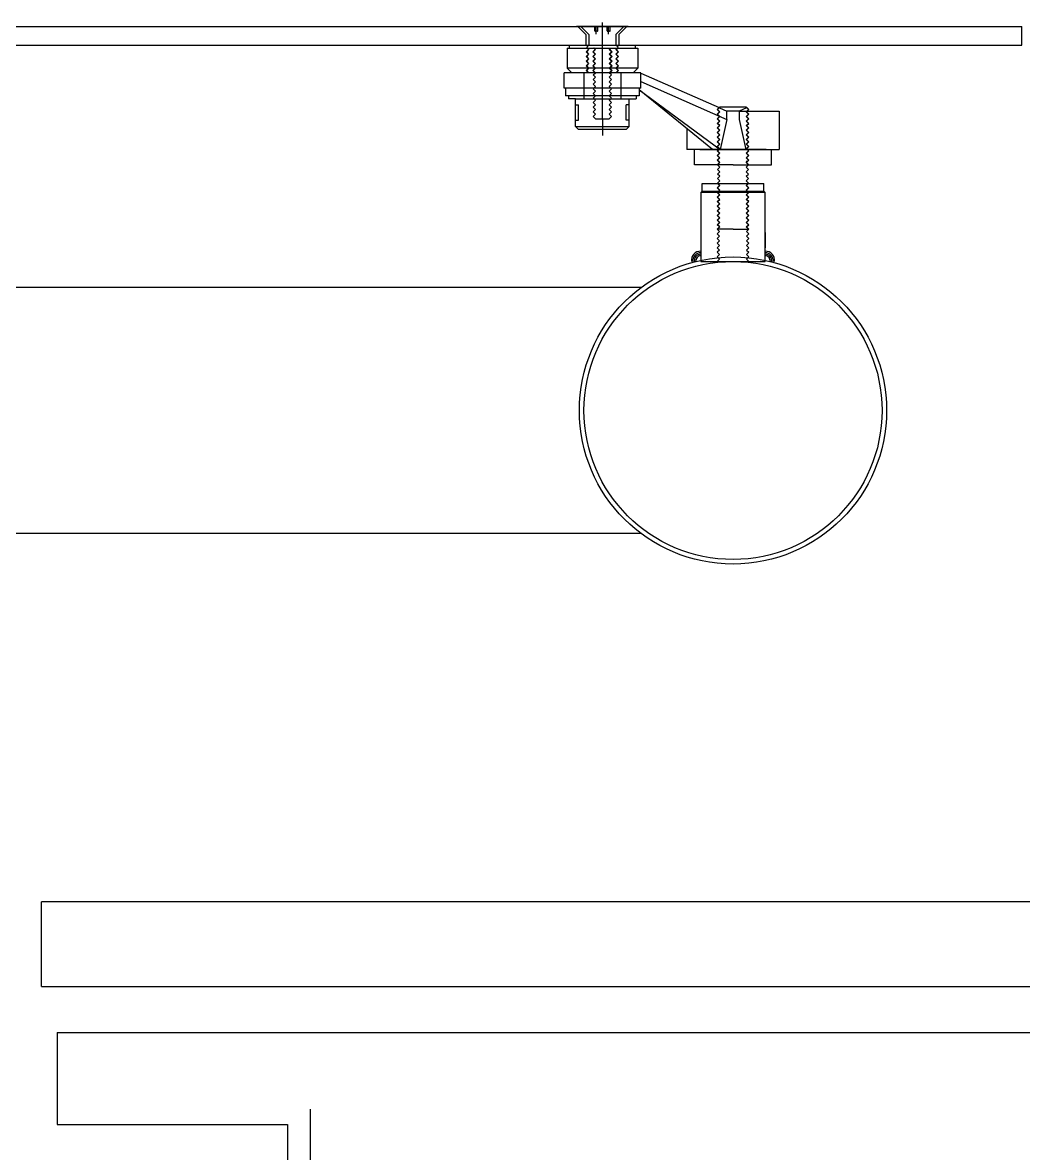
# Model space of a CAD drawing. Header units: millimetres. Extents: x -7718 to 421089, y 87466 to 341395.
# Drawn here: x 308440 to 309092, y 215415 to 216151 of the extents above; entities that cross this region are included whole.
import ezdxf

# ---------------------------------------------------------------- set-up
doc = ezdxf.new("R2010")
doc.units = ezdxf.units.MM
doc.header["$LTSCALE"] = 200
doc.header["$MEASUREMENT"] = 0
doc.linetypes.add('CENTER1', pattern=[8, 6, -1, 0, -1])
doc.linetypes.add('DASH_2', pattern=[34, 30, -1.5, 1, -1.5])
doc.layers.add('e-plan', color=9, linetype='CONTINUOUS')

msp = doc.modelspace()

# ---------------------------------------------------------------- linework, layer by layer
at = {"layer": 'e-plan', "linetype": 'CENTER1'}
for p, q in [((308817.57, 216088.59), (308817.57, 216151.19)), ((308803.57, 216148.59), (308808.82, 216143.34)), ((308812.57, 216145.89), (308812.57, 216148.59)), ((308813.57, 216143.59), (308813.57, 216148.59)), ((308814.57, 216145.89), (308814.57, 216148.59)), ((308820.57, 216145.89), (308820.57, 216148.59)), ((308821.57, 216143.59), (308821.57, 216148.59)), ((308822.57, 216145.89), (308822.57, 216148.59)), ((308831.57, 216148.59), (308826.32, 216143.34)), ((308807.32, 216135.09), (308808.82, 216136.59)), ((308827.82, 216135.09), (308826.32, 216136.59)), ((308807.04, 216132.09), (308808.54, 216133.59)), ((308808.54, 216130.59), (308807.04, 216132.09)), ((308807.04, 216129.09), (308808.54, 216130.59)), ((308808.54, 216127.59), (308807.04, 216129.09)), ((308808.82, 216133.59), (308807.32, 216135.09)), ((308807.32, 216132.09), (308808.82, 216133.59)), ((308808.82, 216130.59), (308807.32, 216132.09)), ((308807.32, 216129.09), (308808.82, 216130.59)), ((308808.82, 216127.59), (308807.32, 216129.09)), ((308808.54, 216133.59), (308807.54, 216134.59)), ((308811.29, 216132.09), (308812.79, 216133.59)), ((308812.79, 216130.59), (308811.29, 216132.09)), ((308811.29, 216129.09), (308812.79, 216130.59)), ((308812.79, 216127.59), (308811.29, 216129.09)), ((308811.57, 216132.09), (308813.07, 216133.59)), ((308811.57, 216132.09), (308813.07, 216133.59)), ((308813.07, 216130.59), (308811.57, 216132.09)), ((308813.07, 216130.59), (308811.57, 216132.09)), ((308811.57, 216129.09), (308813.07, 216130.59)), ((308811.57, 216129.09), (308813.07, 216130.59)), ((308813.07, 216127.59), (308811.57, 216129.09)), ((308813.07, 216127.59), (308811.57, 216129.09)), ((308812.79, 216133.59), (308811.79, 216134.59)), ((308813.07, 216133.59), (308812.07, 216134.59)), ((308813.07, 216133.59), (308812.07, 216134.59)), ((308822.07, 216133.59), (308823.07, 216134.59)), ((308822.07, 216133.59), (308823.07, 216134.59)), ((308822.07, 216133.59), (308823.07, 216134.59)), ((308823.57, 216132.09), (308822.07, 216133.59)), ((308823.57, 216132.09), (308822.07, 216133.59)), ((308823.57, 216132.09), (308822.07, 216133.59)), ((308822.07, 216130.59), (308823.57, 216132.09)), ((308822.07, 216130.59), (308823.57, 216132.09)), ((308822.07, 216130.59), (308823.57, 216132.09)), ((308823.57, 216129.09), (308822.07, 216130.59)), ((308823.57, 216129.09), (308822.07, 216130.59)), ((308823.57, 216129.09), (308822.07, 216130.59)), ((308822.07, 216127.59), (308823.57, 216129.09)), ((308822.07, 216127.59), (308823.57, 216129.09)), ((308822.07, 216127.59), (308823.57, 216129.09)), ((308822.36, 216133.59), (308823.36, 216134.59)), ((308823.86, 216132.09), (308822.36, 216133.59)), ((308822.36, 216130.59), (308823.86, 216132.09)), ((308823.86, 216129.09), (308822.36, 216130.59)), ((308822.36, 216127.59), (308823.86, 216129.09)), ((308826.32, 216133.59), (308827.82, 216135.09)), ((308826.32, 216133.59), (308827.82, 216135.09)), ((308827.82, 216132.09), (308826.32, 216133.59)), ((308827.82, 216132.09), (308826.32, 216133.59)), ((308826.32, 216130.59), (308827.82, 216132.09)), ((308826.32, 216130.59), (308827.82, 216132.09)), ((308827.82, 216129.09), (308826.32, 216130.59)), ((308827.82, 216129.09), (308826.32, 216130.59)), ((308826.32, 216127.59), (308827.82, 216129.09)), ((308826.32, 216127.59), (308827.82, 216129.09)), ((308826.61, 216133.59), (308827.61, 216134.59)), ((308828.11, 216132.09), (308826.61, 216133.59)), ((308826.61, 216130.59), (308828.11, 216132.09)), ((308828.11, 216129.09), (308826.61, 216130.59)), ((308826.61, 216127.59), (308828.11, 216129.09)), ((308794.57, 216121.59), (308797.57, 216118.59)), ((308807.04, 216126.09), (308808.54, 216127.59)), ((308808.54, 216124.59), (308807.04, 216126.09)), ((308807.04, 216123.09), (308808.54, 216124.59)), ((308808.54, 216121.59), (308807.04, 216123.09)), ((308807.04, 216120.09), (308808.54, 216121.59)), ((308807.32, 216126.09), (308808.82, 216127.59)), ((308808.82, 216124.59), (308807.32, 216126.09)), ((308807.32, 216123.09), (308808.82, 216124.59)), ((308808.82, 216121.59), (308807.32, 216123.09)), ((308807.32, 216120.09), (308808.82, 216121.59)), ((308811.29, 216126.09), (308812.79, 216127.59)), ((308812.79, 216124.59), (308811.29, 216126.09)), ((308811.29, 216123.09), (308812.79, 216124.59)), ((308812.79, 216121.59), (308811.29, 216123.09)), ((308811.29, 216120.09), (308812.79, 216121.59)), ((308811.57, 216126.09), (308813.07, 216127.59)), ((308811.57, 216126.09), (308813.07, 216127.59)), ((308813.07, 216124.59), (308811.57, 216126.09)), ((308813.07, 216124.59), (308811.57, 216126.09)), ((308811.57, 216123.09), (308813.07, 216124.59)), ((308811.57, 216123.09), (308813.07, 216124.59)), ((308813.07, 216121.59), (308811.57, 216123.09)), ((308813.07, 216121.59), (308811.57, 216123.09)), ((308811.57, 216120.09), (308813.07, 216121.59)), ((308811.57, 216120.09), (308813.07, 216121.59)), ((308823.57, 216126.09), (308822.07, 216127.59)), ((308823.57, 216126.09), (308822.07, 216127.59)), ((308823.57, 216126.09), (308822.07, 216127.59)), ((308822.07, 216124.59), (308823.57, 216126.09)), ((308822.07, 216124.59), (308823.57, 216126.09)), ((308822.07, 216124.59), (308823.57, 216126.09)), ((308823.57, 216123.09), (308822.07, 216124.59)), ((308823.57, 216123.09), (308822.07, 216124.59)), ((308823.57, 216123.09), (308822.07, 216124.59)), ((308822.07, 216121.59), (308823.57, 216123.09)), ((308822.07, 216121.59), (308823.57, 216123.09)), ((308822.07, 216121.59), (308823.57, 216123.09)), ((308823.57, 216120.09), (308822.07, 216121.59)), ((308823.57, 216120.09), (308822.07, 216121.59)), ((308823.57, 216120.09), (308822.07, 216121.59)), ((308823.86, 216126.09), (308822.36, 216127.59)), ((308822.36, 216124.59), (308823.86, 216126.09)), ((308823.86, 216123.09), (308822.36, 216124.59)), ((308822.36, 216121.59), (308823.86, 216123.09)), ((308823.86, 216120.09), (308822.36, 216121.59)), ((308827.82, 216126.09), (308826.32, 216127.59)), ((308827.82, 216126.09), (308826.32, 216127.59)), ((308826.32, 216124.59), (308827.82, 216126.09)), ((308826.32, 216124.59), (308827.82, 216126.09)), ((308827.82, 216123.09), (308826.32, 216124.59)), ((308827.82, 216123.09), (308826.32, 216124.59)), ((308826.32, 216121.59), (308827.82, 216123.09)), ((308826.32, 216121.59), (308827.82, 216123.09)), ((308827.82, 216120.09), (308826.32, 216121.59)), ((308827.82, 216120.09), (308826.32, 216121.59)), ((308828.11, 216126.09), (308826.61, 216127.59)), ((308826.61, 216124.59), (308828.11, 216126.09)), ((308828.11, 216123.09), (308826.61, 216124.59)), ((308826.61, 216121.59), (308828.11, 216123.09)), ((308828.11, 216120.09), (308826.61, 216121.59)), ((308840.57, 216121.59), (308837.57, 216118.59)), ((308808.54, 216118.59), (308807.04, 216120.09)), ((308808.82, 216118.59), (308807.32, 216120.09)), ((308812.79, 216118.59), (308811.29, 216120.09)), ((308813.07, 216118.59), (308811.57, 216120.09)), ((308813.07, 216118.59), (308811.57, 216120.09)), ((308811.57, 216117.09), (308813.07, 216118.59)), ((308813.07, 216115.59), (308811.57, 216117.09)), ((308811.57, 216114.09), (308813.07, 216115.59)), ((308813.07, 216112.59), (308811.57, 216114.09)), ((308822.07, 216118.59), (308823.57, 216120.09)), ((308822.07, 216118.59), (308823.57, 216120.09)), ((308822.07, 216118.59), (308823.57, 216120.09)), ((308823.57, 216117.09), (308822.07, 216118.59)), ((308822.07, 216115.59), (308823.57, 216117.09)), ((308823.57, 216114.09), (308822.07, 216115.59)), ((308822.07, 216112.59), (308823.57, 216114.09)), ((308822.36, 216118.59), (308823.86, 216120.09)), ((308826.32, 216118.59), (308827.82, 216120.09)), ((308826.32, 216118.59), (308827.82, 216120.09)), ((308826.61, 216118.59), (308828.11, 216120.09)), ((308811.57, 216111.09), (308813.07, 216112.59)), ((308813.07, 216109.59), (308811.57, 216111.09)), ((308811.57, 216108.09), (308813.07, 216109.59)), ((308813.07, 216106.59), (308811.57, 216108.09)), ((308811.57, 216105.09), (308813.07, 216106.59)), ((308823.57, 216111.09), (308822.07, 216112.59)), ((308822.07, 216109.59), (308823.57, 216111.09)), ((308823.57, 216108.09), (308822.07, 216109.59)), ((308822.07, 216106.59), (308823.57, 216108.09)), ((308823.57, 216105.09), (308822.07, 216106.59)), ((308800.07, 216101.59), (308795.57, 216101.59)), ((308800.07, 216101.59), (308837.72, 216101.59)), ((308813.07, 216103.59), (308811.57, 216105.09)), ((308811.57, 216102.09), (308813.07, 216103.59)), ((308813.07, 216100.59), (308811.57, 216102.09)), ((308811.57, 216099.09), (308813.07, 216100.59)), ((308813.07, 216097.59), (308811.57, 216099.09)), ((308822.07, 216103.59), (308823.57, 216105.09)), ((308823.57, 216102.09), (308822.07, 216103.59)), ((308822.07, 216100.59), (308823.57, 216102.09)), ((308823.57, 216099.09), (308822.07, 216100.59)), ((308822.07, 216097.59), (308823.57, 216099.09)), ((308837.72, 216101.59), (308839.57, 216101.59)), ((308800.07, 216097.59), (308802.07, 216097.59)), ((308811.57, 216096.09), (308813.07, 216097.59)), ((308813.07, 216094.59), (308811.57, 216096.09)), ((308811.57, 216093.09), (308813.07, 216094.59)), ((308813.07, 216091.59), (308811.57, 216093.09)), ((308811.57, 216090.09), (308813.07, 216091.59)), ((308823.57, 216096.09), (308822.07, 216097.59)), ((308822.07, 216094.59), (308823.57, 216096.09)), ((308823.57, 216093.09), (308822.07, 216094.59)), ((308822.07, 216091.59), (308823.57, 216093.09)), ((308823.57, 216090.09), (308822.07, 216091.59)), ((308835.07, 216097.59), (308833.07, 216097.59)), ((308892.29, 216094.59), (308893.55, 216095.84)), ((308893.79, 216093.09), (308892.29, 216094.59)), ((308892.29, 216091.59), (308893.79, 216093.09)), ((308893.79, 216090.09), (308892.29, 216091.59)), ((308892.57, 216094.59), (308894.07, 216096.09)), ((308892.57, 216094.59), (308894.07, 216096.09)), ((308894.07, 216093.09), (308892.57, 216094.59)), ((308894.07, 216093.09), (308892.57, 216094.59)), ((308892.57, 216091.59), (308894.07, 216093.09)), ((308892.57, 216091.59), (308894.07, 216093.09)), ((308894.07, 216090.09), (308892.57, 216091.59)), ((308894.07, 216090.09), (308892.57, 216091.59)), ((308894.07, 216096.09), (308893.89, 216096.27)), ((308894.07, 216096.09), (308893.89, 216096.27)), ((308911.07, 216096.09), (308911.26, 216096.27)), ((308911.07, 216096.09), (308911.26, 216096.27)), ((308912.57, 216094.59), (308911.07, 216096.09)), ((308912.57, 216094.59), (308911.07, 216096.09)), ((308911.07, 216093.09), (308912.57, 216094.59)), ((308911.07, 216093.09), (308912.57, 216094.59)), ((308912.57, 216091.59), (308911.07, 216093.09)), ((308912.57, 216091.59), (308911.07, 216093.09)), ((308911.07, 216090.09), (308912.57, 216091.59)), ((308911.07, 216090.09), (308912.57, 216091.59)), ((308911.36, 216093.09), (308912.86, 216094.59)), ((308912.86, 216091.59), (308911.36, 216093.09)), ((308911.36, 216090.09), (308912.86, 216091.59)), ((308912.86, 216094.59), (308911.6, 216095.84)), ((308800.07, 216087.59), (308802.07, 216087.59)), ((308813.07, 216088.59), (308811.57, 216090.09)), ((308813.07, 216088.59), (308822.07, 216088.59)), ((308817.57, 216088.59), (308817.57, 216077.57)), ((308822.07, 216088.59), (308823.57, 216090.09)), ((308835.07, 216087.59), (308833.07, 216087.59)), ((308892.29, 216088.59), (308893.79, 216090.09)), ((308893.79, 216087.09), (308892.29, 216088.59)), ((308892.29, 216085.59), (308893.79, 216087.09)), ((308893.79, 216084.09), (308892.29, 216085.59)), ((308892.57, 216088.59), (308894.07, 216090.09)), ((308892.57, 216088.59), (308894.07, 216090.09)), ((308894.07, 216087.09), (308892.57, 216088.59)), ((308894.07, 216087.09), (308892.57, 216088.59)), ((308892.57, 216085.59), (308894.07, 216087.09)), ((308892.57, 216085.59), (308894.07, 216087.09)), ((308894.07, 216084.09), (308892.57, 216085.59)), ((308894.07, 216084.09), (308892.57, 216085.59)), ((308912.57, 216088.59), (308911.07, 216090.09)), ((308912.57, 216088.59), (308911.07, 216090.09)), ((308911.07, 216087.09), (308912.57, 216088.59)), ((308911.07, 216087.09), (308912.57, 216088.59)), ((308912.57, 216085.59), (308911.07, 216087.09)), ((308912.57, 216085.59), (308911.07, 216087.09)), ((308911.07, 216084.09), (308912.57, 216085.59)), ((308911.07, 216084.09), (308912.57, 216085.59)), ((308912.86, 216088.59), (308911.36, 216090.09)), ((308911.36, 216087.09), (308912.86, 216088.59)), ((308912.86, 216085.59), (308911.36, 216087.09)), ((308911.36, 216084.09), (308912.86, 216085.59)), ((308800.07, 216083.59), (308835.07, 216083.59)), ((308892.29, 216082.59), (308893.79, 216084.09)), ((308893.79, 216081.09), (308892.29, 216082.59)), ((308892.29, 216079.59), (308893.79, 216081.09)), ((308893.79, 216078.09), (308892.29, 216079.59)), ((308892.29, 216076.59), (308893.79, 216078.09)), ((308892.57, 216082.59), (308894.07, 216084.09)), ((308894.07, 216081.09), (308892.57, 216082.59)), ((308892.57, 216079.59), (308894.07, 216081.09)), ((308894.07, 216078.09), (308892.57, 216079.59)), ((308892.57, 216076.59), (308894.07, 216078.09)), ((308912.57, 216082.59), (308911.07, 216084.09)), ((308911.07, 216081.09), (308912.57, 216082.59)), ((308912.57, 216079.59), (308911.07, 216081.09)), ((308911.07, 216078.09), (308912.57, 216079.59)), ((308912.57, 216076.59), (308911.07, 216078.09)), ((308912.86, 216082.59), (308911.36, 216084.09)), ((308911.36, 216081.09), (308912.86, 216082.59)), ((308912.86, 216079.59), (308911.36, 216081.09)), ((308911.36, 216078.09), (308912.86, 216079.59)), ((308912.86, 216076.59), (308911.36, 216078.09)), ((308893.79, 216075.09), (308892.29, 216076.59)), ((308892.29, 216073.59), (308893.79, 216075.09)), ((308893.79, 216072.09), (308892.29, 216073.59)), ((308892.29, 216070.59), (308893.79, 216072.09)), ((308893.79, 216069.09), (308892.29, 216070.59)), ((308894.07, 216075.09), (308892.57, 216076.59)), ((308892.57, 216073.59), (308894.07, 216075.09)), ((308894.07, 216072.09), (308892.57, 216073.59)), ((308892.57, 216070.59), (308894.07, 216072.09)), ((308894.07, 216069.09), (308892.57, 216070.59)), ((308893.79, 216072.09), (308892.79, 216073.09)), ((308911.07, 216075.09), (308912.57, 216076.59)), ((308912.57, 216073.59), (308911.07, 216075.09)), ((308911.07, 216072.09), (308912.57, 216073.59)), ((308912.57, 216070.59), (308911.07, 216072.09)), ((308911.07, 216069.09), (308912.57, 216070.59)), ((308911.36, 216075.09), (308912.86, 216076.59)), ((308912.86, 216073.59), (308911.36, 216075.09)), ((308911.36, 216072.09), (308912.86, 216073.59)), ((308911.36, 216072.09), (308912.36, 216073.09)), ((308912.86, 216070.59), (308911.36, 216072.09)), ((308911.36, 216069.09), (308912.86, 216070.59)), ((308892.29, 216067.59), (308893.79, 216069.09)), ((308893.79, 216066.09), (308892.29, 216067.59)), ((308892.29, 216064.59), (308893.79, 216066.09)), ((308893.79, 216063.09), (308892.29, 216064.59)), ((308892.29, 216061.59), (308893.79, 216063.09)), ((308892.57, 216067.59), (308894.07, 216069.09)), ((308894.07, 216066.09), (308892.57, 216067.59)), ((308892.57, 216064.59), (308894.07, 216066.09)), ((308894.07, 216063.09), (308892.57, 216064.59)), ((308892.57, 216061.59), (308894.07, 216063.09)), ((308912.57, 216067.59), (308911.07, 216069.09)), ((308911.07, 216066.09), (308912.57, 216067.59)), ((308912.57, 216064.59), (308911.07, 216066.09)), ((308911.07, 216063.09), (308912.57, 216064.59)), ((308912.57, 216061.59), (308911.07, 216063.09)), ((308912.86, 216067.59), (308911.36, 216069.09)), ((308911.36, 216066.09), (308912.86, 216067.59)), ((308912.86, 216064.59), (308911.36, 216066.09)), ((308911.36, 216063.09), (308912.86, 216064.59)), ((308912.86, 216061.59), (308911.36, 216063.09)), ((308893.79, 216060.09), (308892.29, 216061.59)), ((308892.29, 216058.59), (308893.79, 216060.09)), ((308892.29, 216058.59), (308893.79, 216060.09)), ((308892.29, 216058.59), (308893.79, 216060.09)), ((308894.07, 216060.09), (308892.57, 216061.59)), ((308892.57, 216058.59), (308894.07, 216060.09)), ((308892.57, 216058.59), (308894.07, 216060.09)), ((308892.57, 216058.59), (308894.07, 216060.09)), ((308892.57, 216058.59), (308894.07, 216060.09)), ((308892.57, 216058.59), (308894.07, 216060.09)), ((308892.57, 216058.59), (308894.07, 216060.09)), ((308892.57, 216058.59), (308894.07, 216060.09)), ((308892.57, 216058.59), (308894.07, 216060.09)), ((308892.57, 216058.59), (308894.07, 216060.09)), ((308894.07, 216057.09), (308892.57, 216058.59)), ((308894.07, 216057.09), (308892.57, 216058.59)), ((308894.07, 216057.09), (308892.57, 216058.59)), ((308894.07, 216057.09), (308892.57, 216058.59)), ((308894.07, 216057.09), (308892.57, 216058.59)), ((308894.07, 216057.09), (308892.57, 216058.59)), ((308892.57, 216055.59), (308894.07, 216057.09)), ((308892.57, 216055.59), (308894.07, 216057.09)), ((308892.57, 216055.59), (308894.07, 216057.09)), ((308892.57, 216055.59), (308894.07, 216057.09)), ((308892.57, 216055.59), (308894.07, 216057.09)), ((308892.57, 216055.59), (308894.07, 216057.09)), ((308894.07, 216054.09), (308892.57, 216055.59)), ((308894.07, 216054.09), (308892.57, 216055.59)), ((308894.07, 216054.09), (308892.57, 216055.59)), ((308894.07, 216054.09), (308892.57, 216055.59)), ((308894.07, 216060.09), (308893.07, 216061.09)), ((308894.07, 216060.09), (308893.07, 216061.09)), ((308894.07, 216060.09), (308893.07, 216061.09)), ((308894.07, 216060.09), (308893.07, 216061.09)), ((308911.07, 216060.09), (308912.57, 216061.59)), ((308911.07, 216060.09), (308912.07, 216061.09)), ((308911.07, 216060.09), (308912.07, 216061.09)), ((308912.57, 216058.59), (308911.07, 216060.09)), ((308912.57, 216058.59), (308911.07, 216060.09)), ((308912.57, 216058.59), (308911.07, 216060.09)), ((308911.07, 216057.09), (308912.57, 216058.59)), ((308911.07, 216057.09), (308912.57, 216058.59)), ((308911.07, 216057.09), (308912.57, 216058.59)), ((308912.57, 216055.59), (308911.07, 216057.09)), ((308912.57, 216055.59), (308911.07, 216057.09)), ((308912.57, 216055.59), (308911.07, 216057.09)), ((308911.07, 216054.09), (308912.57, 216055.59)), ((308911.07, 216054.09), (308912.57, 216055.59)), ((308911.36, 216060.09), (308912.86, 216061.59)), ((308912.86, 216058.59), (308911.36, 216060.09)), ((308892.57, 216052.59), (308894.07, 216054.09)), ((308892.57, 216052.59), (308894.07, 216054.09)), ((308892.57, 216052.59), (308894.07, 216054.09)), ((308892.57, 216052.59), (308894.07, 216054.09)), ((308894.07, 216051.09), (308892.57, 216052.59)), ((308894.07, 216051.09), (308892.57, 216052.59)), ((308894.07, 216051.09), (308892.57, 216052.59)), ((308894.07, 216051.09), (308892.57, 216052.59)), ((308892.57, 216049.59), (308894.07, 216051.09)), ((308892.57, 216049.59), (308894.07, 216051.09)), ((308892.57, 216049.59), (308894.07, 216051.09)), ((308892.57, 216049.59), (308894.07, 216051.09)), ((308894.07, 216048.09), (308892.57, 216049.59)), ((308894.07, 216048.09), (308892.57, 216049.59)), ((308894.07, 216048.09), (308892.57, 216049.59)), ((308894.07, 216048.09), (308892.57, 216049.59)), ((308892.57, 216046.59), (308894.07, 216048.09)), ((308892.57, 216046.59), (308894.07, 216048.09)), ((308892.57, 216046.59), (308894.07, 216048.09)), ((308892.57, 216046.59), (308894.07, 216048.09)), ((308912.57, 216052.59), (308911.07, 216054.09)), ((308912.57, 216052.59), (308911.07, 216054.09)), ((308911.07, 216051.09), (308912.57, 216052.59)), ((308911.07, 216051.09), (308912.57, 216052.59)), ((308912.57, 216049.59), (308911.07, 216051.09)), ((308912.57, 216049.59), (308911.07, 216051.09)), ((308911.07, 216048.09), (308912.57, 216049.59)), ((308911.07, 216048.09), (308912.57, 216049.59)), ((308912.57, 216046.59), (308911.07, 216048.09)), ((308912.57, 216046.59), (308911.07, 216048.09)), ((308892.29, 216043.59), (308893.79, 216045.09)), ((308893.79, 216042.09), (308892.29, 216043.59)), ((308892.29, 216040.59), (308893.79, 216042.09)), ((308893.79, 216039.09), (308892.29, 216040.59)), ((308893.79, 216045.09), (308892.41, 216046.47)), ((308894.07, 216045.09), (308892.57, 216046.59)), ((308894.07, 216045.09), (308892.57, 216046.59)), ((308894.07, 216045.09), (308892.57, 216046.59)), ((308894.07, 216045.09), (308892.57, 216046.59)), ((308892.57, 216043.59), (308894.07, 216045.09)), ((308892.57, 216043.59), (308894.07, 216045.09)), ((308894.07, 216042.09), (308892.57, 216043.59)), ((308894.07, 216042.09), (308892.57, 216043.59)), ((308892.57, 216040.59), (308894.07, 216042.09)), ((308892.57, 216040.59), (308894.07, 216042.09)), ((308894.07, 216039.09), (308892.57, 216040.59)), ((308894.07, 216039.09), (308892.57, 216040.59)), ((308911.07, 216045.09), (308912.57, 216046.59)), ((308911.07, 216045.09), (308912.57, 216046.59)), ((308912.57, 216043.59), (308911.07, 216045.09)), ((308911.07, 216042.09), (308912.57, 216043.59)), ((308912.57, 216040.59), (308911.07, 216042.09)), ((308911.07, 216039.09), (308912.57, 216040.59)), ((308911.36, 216045.09), (308912.74, 216046.47)), ((308912.86, 216043.59), (308911.36, 216045.09)), ((308911.36, 216042.09), (308912.86, 216043.59)), ((308912.86, 216040.59), (308911.36, 216042.09)), ((308911.36, 216039.09), (308912.86, 216040.59)), ((308892.29, 216037.59), (308893.79, 216039.09)), ((308893.79, 216036.09), (308892.29, 216037.59)), ((308892.29, 216034.59), (308893.79, 216036.09)), ((308893.79, 216033.09), (308892.29, 216034.59)), ((308892.29, 216031.59), (308893.79, 216033.09)), ((308892.57, 216037.59), (308894.07, 216039.09)), ((308892.57, 216037.59), (308894.07, 216039.09)), ((308894.07, 216036.09), (308892.57, 216037.59)), ((308894.07, 216036.09), (308892.57, 216037.59)), ((308892.57, 216034.59), (308894.07, 216036.09)), ((308892.57, 216034.59), (308894.07, 216036.09)), ((308894.07, 216033.09), (308892.57, 216034.59)), ((308894.07, 216033.09), (308892.57, 216034.59)), ((308892.57, 216031.59), (308894.07, 216033.09)), ((308892.57, 216031.59), (308894.07, 216033.09)), ((308912.57, 216037.59), (308911.07, 216039.09)), ((308911.07, 216036.09), (308912.57, 216037.59)), ((308912.57, 216034.59), (308911.07, 216036.09)), ((308911.07, 216033.09), (308912.57, 216034.59)), ((308912.57, 216031.59), (308911.07, 216033.09)), ((308912.86, 216037.59), (308911.36, 216039.09)), ((308911.36, 216036.09), (308912.86, 216037.59)), ((308912.86, 216034.59), (308911.36, 216036.09)), ((308911.36, 216033.09), (308912.86, 216034.59)), ((308912.86, 216031.59), (308911.36, 216033.09)), ((308893.79, 216030.09), (308892.29, 216031.59)), ((308892.29, 216028.59), (308893.79, 216030.09)), ((308893.79, 216027.09), (308892.29, 216028.59)), ((308892.29, 216025.59), (308893.79, 216027.09)), ((308893.79, 216024.09), (308892.29, 216025.59)), ((308894.07, 216030.09), (308892.57, 216031.59)), ((308894.07, 216030.09), (308892.57, 216031.59)), ((308892.57, 216028.59), (308894.07, 216030.09)), ((308892.57, 216028.59), (308894.07, 216030.09)), ((308894.07, 216027.09), (308892.57, 216028.59)), ((308894.07, 216027.09), (308892.57, 216028.59)), ((308892.57, 216025.59), (308894.07, 216027.09)), ((308892.57, 216025.59), (308894.07, 216027.09)), ((308894.07, 216024.09), (308892.57, 216025.59)), ((308894.07, 216024.09), (308892.57, 216025.59)), ((308911.07, 216030.09), (308912.57, 216031.59)), ((308912.57, 216028.59), (308911.07, 216030.09)), ((308911.07, 216027.09), (308912.57, 216028.59)), ((308912.57, 216025.59), (308911.07, 216027.09)), ((308911.07, 216024.09), (308912.57, 216025.59)), ((308911.36, 216030.09), (308912.86, 216031.59)), ((308912.86, 216028.59), (308911.36, 216030.09)), ((308911.36, 216027.09), (308912.86, 216028.59)), ((308912.86, 216025.59), (308911.36, 216027.09)), ((308911.36, 216024.09), (308912.86, 216025.59)), ((308892.29, 216022.59), (308893.79, 216024.09)), ((308893.79, 216021.09), (308892.29, 216022.59)), ((308892.29, 216019.59), (308893.79, 216021.09)), ((308893.79, 216018.09), (308892.29, 216019.59)), ((308892.29, 216016.59), (308893.79, 216018.09)), ((308892.57, 216022.59), (308894.07, 216024.09)), ((308892.57, 216022.59), (308894.07, 216024.09)), ((308894.07, 216021.09), (308892.57, 216022.59)), ((308894.07, 216021.09), (308892.57, 216022.59)), ((308892.57, 216019.59), (308894.07, 216021.09)), ((308892.57, 216019.59), (308894.07, 216021.09)), ((308894.07, 216018.09), (308892.57, 216019.59)), ((308894.07, 216018.09), (308892.57, 216019.59)), ((308892.57, 216016.59), (308894.07, 216018.09)), ((308892.57, 216016.59), (308894.07, 216018.09)), ((308912.57, 216022.59), (308911.07, 216024.09)), ((308911.07, 216021.09), (308912.57, 216022.59)), ((308912.57, 216019.59), (308911.07, 216021.09)), ((308911.07, 216018.09), (308912.57, 216019.59)), ((308912.57, 216016.59), (308911.07, 216018.09)), ((308912.86, 216022.59), (308911.36, 216024.09)), ((308911.36, 216021.09), (308912.86, 216022.59)), ((308912.86, 216019.59), (308911.36, 216021.09)), ((308911.36, 216018.09), (308912.86, 216019.59)), ((308912.86, 216016.59), (308911.36, 216018.09)), ((308892.29, 216016.59), (308893.79, 216015.09)), ((308893.79, 216015.09), (308892.29, 216013.59)), ((308892.29, 216013.59), (308893.79, 216012.09)), ((308893.79, 216012.09), (308892.29, 216010.59)), ((308892.29, 216010.59), (308893.79, 216009.09)), ((308902.57, 216016.59), (308892.57, 216016.59)), ((308902.57, 216016.59), (308912.57, 216016.59)), ((308912.86, 216016.59), (308911.36, 216015.09)), ((308911.36, 216015.09), (308912.86, 216013.59)), ((308912.86, 216013.59), (308911.36, 216012.09)), ((308911.36, 216012.09), (308912.86, 216010.59)), ((308912.86, 216010.59), (308911.36, 216009.09)), ((308893.79, 216009.09), (308892.29, 216007.59)), ((308892.29, 216007.59), (308893.79, 216006.09)), ((308893.79, 216006.09), (308892.29, 216004.59)), ((308892.29, 216004.59), (308893.79, 216003.09)), ((308911.36, 216009.09), (308912.86, 216007.59)), ((308912.86, 216007.59), (308911.36, 216006.09)), ((308911.36, 216006.09), (308912.86, 216004.59)), ((308912.86, 216004.59), (308911.36, 216003.09)), ((308893.79, 216003.09), (308892.29, 216001.59)), ((308892.29, 216001.59), (308893.79, 216000.09)), ((308893.79, 216000.09), (308892.29, 215998.59)), ((308892.29, 215998.59), (308893.79, 215997.09)), ((308893.79, 215997.09), (308892.29, 215995.59)), ((308911.36, 216003.09), (308912.86, 216001.59)), ((308912.86, 216001.59), (308911.36, 216000.09)), ((308911.36, 216000.09), (308912.86, 215998.59)), ((308912.86, 215998.59), (308911.36, 215997.09)), ((308911.36, 215997.09), (308912.86, 215995.59))]:
    msp.add_line(p, q, dxfattribs=at)
at = {"layer": 'e-plan'}
for p, q in [((307876.57, 216148.59), (309090.57, 216148.59)), ((309090.57, 216136.59), (309090.57, 216148.59)), ((307876.57, 216136.59), (309090.57, 216136.59)), ((308881.57, 215995.59), (308923.57, 215995.59)), ((308842.57, 215978.59), (308174.57, 215978.59)), ((308842.57, 215818.59), (308174.57, 215818.59)), ((310832.57, 215578.59), (308452.57, 215578.59)), ((308452.57, 215523.59), (308452.57, 215578.59)), ((308452.57, 215523.59), (310832.57, 215523.59))]:
    msp.add_line(p, q, dxfattribs=at)
at = {"layer": 'e-plan', "linetype": 'Continuous'}
for p, q in [((308834.41, 216148.59), (308800.74, 216148.59)), ((308806.82, 216143.34), (308801.57, 216148.59)), ((308806.82, 216143.34), (308806.82, 216136.59)), ((308808.82, 216143.34), (308808.82, 216136.59)), ((308814.27, 216145.59), (308812.87, 216145.59)), ((308822.27, 216145.59), (308820.87, 216145.59)), ((308826.32, 216143.34), (308826.32, 216136.59)), ((308828.32, 216143.34), (308833.57, 216148.59)), ((308828.32, 216143.34), (308828.32, 216136.59)), ((308796.07, 216134.59), (308796.07, 216136.59)), ((308839.07, 216134.59), (308839.07, 216136.59)), ((308794.57, 216134.59), (308807.54, 216134.59)), ((308794.57, 216134.59), (308794.57, 216121.59)), ((308807.82, 216134.59), (308811.79, 216134.59)), ((308812.07, 216134.59), (308823.07, 216134.59)), ((308823.36, 216134.59), (308827.32, 216134.59)), ((308827.61, 216134.59), (308839.07, 216134.59)), ((308839.07, 216134.59), (308840.57, 216134.59)), ((308840.57, 216134.59), (308840.57, 216121.59)), ((308808.82, 216121.59), (308794.57, 216121.59)), ((308840.57, 216121.59), (308808.82, 216121.59)), ((308808.54, 216118.59), (308792.59, 216118.59)), ((308792.59, 216108.59), (308792.59, 216118.59)), ((308822.07, 216118.59), (308808.82, 216118.59)), ((308826.32, 216118.59), (308822.36, 216118.59)), ((308842.59, 216118.59), (308826.61, 216118.59)), ((308842.57, 216118.35), (308893.54, 216095.84)), ((308842.59, 216108.59), (308842.59, 216118.59)), ((308842.59, 216108.59), (308792.59, 216108.59)), ((308793.57, 216108.59), (308793.57, 216103.59)), ((308841.57, 216108.59), (308841.57, 216103.59)), ((308841.57, 216107.52), (308894.31, 216068.59)), ((308889.26, 216068.59), (308841.57, 216107.4)), ((308842.57, 216112.89), (308898.64, 216088.12)), ((308841.57, 216103.59), (308793.57, 216103.59)), ((308795.57, 216103.59), (308795.57, 216101.59)), ((308800.07, 216083.59), (308800.07, 216101.59)), ((308835.07, 216083.59), (308835.07, 216101.59)), ((308839.57, 216103.59), (308839.57, 216101.59)), ((308802.07, 216087.59), (308802.07, 216097.59)), ((308833.07, 216087.59), (308833.07, 216097.59)), ((308893.74, 216095.75), (308898.64, 216093.59)), ((308893.89, 216096.27), (308911.26, 216096.27)), ((308906.49, 216093.59), (308898.64, 216093.59)), ((308898.64, 216088.12), (308898.64, 216093.59)), ((308911.4, 216095.76), (308906.49, 216093.59)), ((308906.49, 216093.59), (308932.57, 216093.59)), ((308906.51, 216093.59), (308906.51, 216088.12)), ((308932.57, 216093.59), (308932.57, 216068.59)), ((308898.64, 216088.12), (308894.31, 216068.59)), ((308906.51, 216088.12), (308910.82, 216068.59)), ((308802.07, 216081.59), (308800.07, 216083.59)), ((308833.07, 216081.59), (308802.07, 216081.59)), ((308835.07, 216083.59), (308833.07, 216081.59)), ((308872.57, 216082.17), (308872.57, 216068.59)), ((308902.57, 216068.59), (308872.57, 216068.59)), ((308881.07, 216068.59), (308902.57, 216068.59)), ((308902.57, 216068.59), (308881.07, 216068.59)), ((308902.57, 216068.59), (308932.57, 216068.59)), ((308924.07, 216068.59), (308902.57, 216068.59)), ((308924.07, 216068.59), (308902.57, 216068.59)), ((308892.29, 216058.59), (308877.57, 216058.59)), ((308902.57, 216058.59), (308892.57, 216058.59)), ((308902.57, 216058.59), (308912.57, 216058.59)), ((308912.86, 216058.59), (308927.57, 216058.59)), ((308881.57, 216040.47), (308882.57, 216041.47)), ((308881.57, 216040.47), (308881.57, 215995.59)), ((308923.57, 216040.47), (308881.57, 216040.47)), ((308882.57, 216041.47), (308882.57, 216046.47)), ((308882.57, 216046.47), (308892.41, 216046.47)), ((308882.57, 216041.47), (308922.57, 216041.47)), ((308892.69, 216046.47), (308912.46, 216046.47)), ((308912.74, 216046.47), (308922.57, 216046.47)), ((308922.57, 216041.47), (308922.57, 216046.47)), ((308922.57, 216041.47), (308923.57, 216040.47)), ((308923.57, 215995.59), (308923.57, 216040.47)), ((308923.57, 216014.47), (308923.57, 216004.52)), ((308881.57, 216004.83), (308881.57, 215995.59)), ((308462.57, 215493.59), (310822.57, 215493.59)), ((308462.57, 215493.59), (308462.57, 215433.59)), ((308627.57, 215300.59), (308627.57, 215443.59)), ((308462.57, 215433.59), (308612.57, 215433.59)), ((308612.57, 215433.59), (308612.57, 215300.59))]:
    msp.add_line(p, q, dxfattribs=at)
at = {"layer": 'e-plan', "linetype": 'DASH_2'}
for p, q in [((308805.57, 216118.59), (308805.57, 216101.59)), ((308829.57, 216118.59), (308829.57, 216101.59)), ((308877.57, 216058.59), (308877.57, 216068.59)), ((308927.57, 216058.59), (308927.57, 216068.59))]:
    msp.add_line(p, q, dxfattribs=at)
at = {"layer": 'e-plan'}
for radius in [100, 97]:
    msp.add_circle((308902.57, 215898.59), radius, dxfattribs=at)
at = {"layer": 'e-plan', "linetype": 'CENTER1'}
for centre, start, end in [((308812.87, 216145.89), 180, 270), ((308814.27, 216145.89), 270, 0), ((308820.87, 216145.89), 180, 270), ((308822.27, 216145.89), 270, 0)]:
    msp.add_arc(centre, 0.3, start, end, dxfattribs=at)
at = {"layer": 'e-plan', "linetype": 'Continuous'}
for centre, radius, start, end in [((308881.55, 215996.23), 6.11, 89.81139, 186.01307), ((308881.55, 215996.23), 5.11, 89.81139, 187.19535), ((308881.55, 215996.23), 4.11, 89.81139, 188.95872), ((308881.55, 215996.23), 3.11, 89.81139, 191.87538), ((308923.59, 215996.23), 6.11, 353.98693, 90.18861), ((308923.59, 215996.23), 5.11, 352.80465, 90.18861), ((308923.59, 215996.23), 4.11, 351.04128, 90.18861), ((308923.59, 215996.23), 3.11, 348.12462, 90.18861)]:
    msp.add_arc(centre, radius, start, end, dxfattribs=at)

doc.saveas('drawing.dxf')
